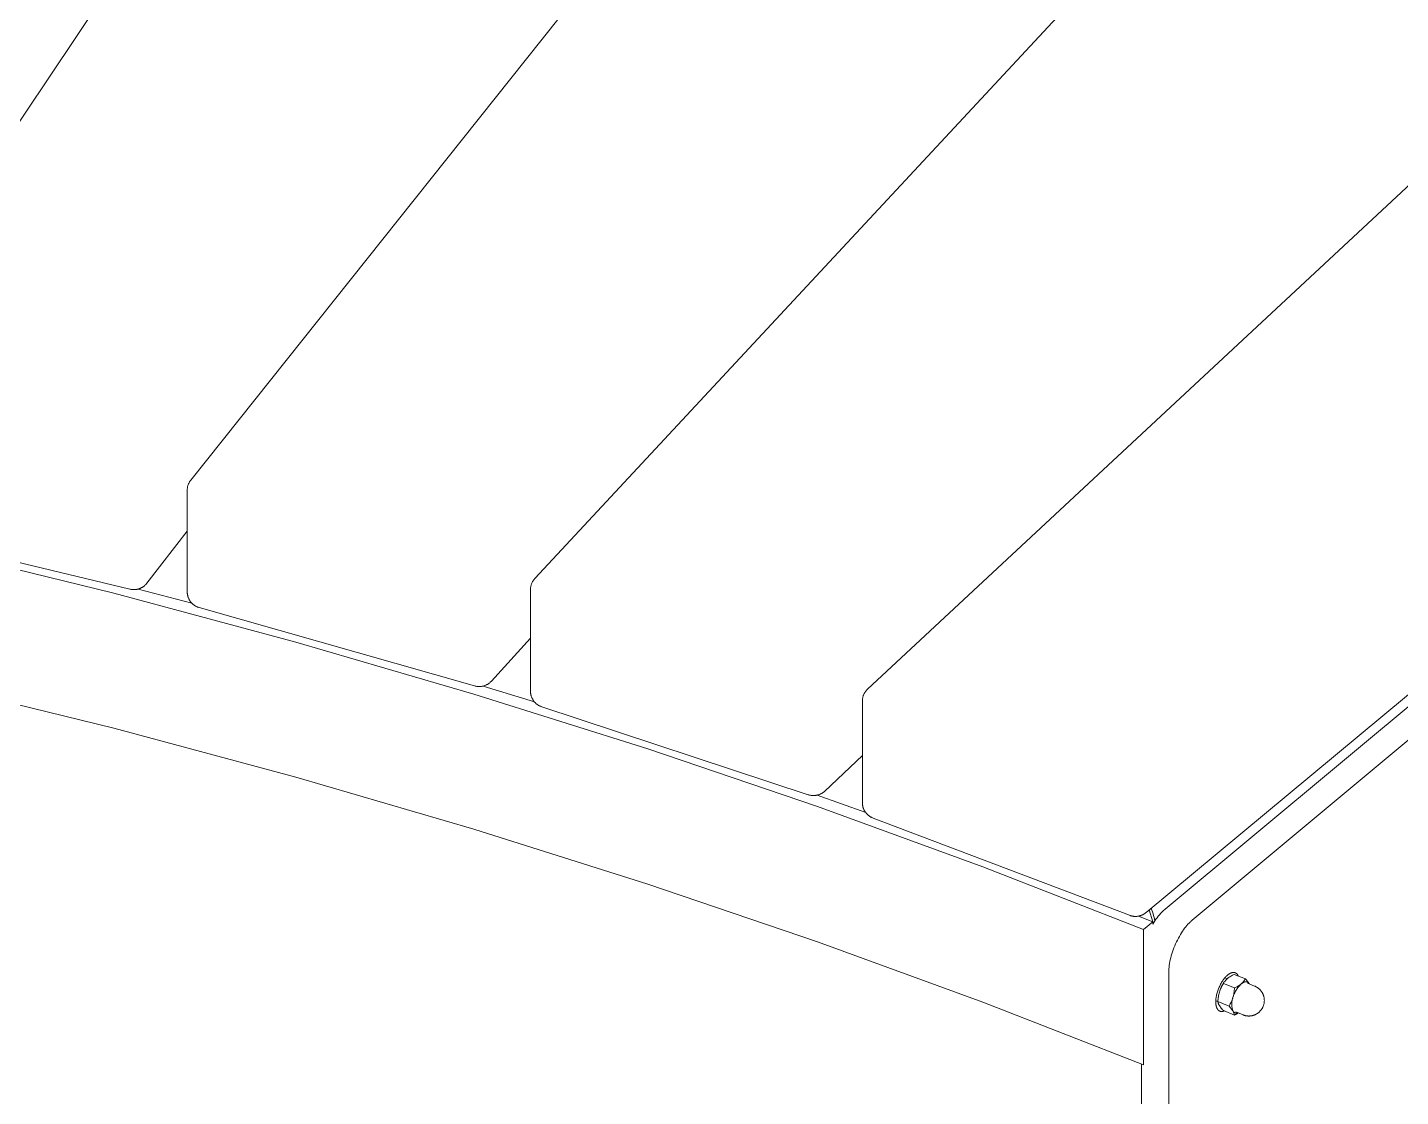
# Model space of a CAD drawing. Header units: millimetres. Extents: x -427 to 4679, y -324 to 2971.
# Drawn here: x 4002.4 to 4334.3, y 1184.3 to 1442.7 of the extents above; entities that cross this region are included whole.
import ezdxf

# ---------------------------------------------------------------- set-up
doc = ezdxf.new("R2010")
doc.units = ezdxf.units.MM
doc.layers.add('ZANO_R', color=7, linetype='Continuous', lineweight=0)

msp = doc.modelspace()

# ---------------------------------------------------------------- linework, layer by layer
at = {"layer": 'ZANO_R'}
for p, q in [((3956.26, 1354.05), (4115.8, 1592.13)), ((4041.85, 1333.31), (4226.61, 1565.23)), ((4125.03, 1309.52), (4334.31, 1534.39)), ((4205.48, 1282.78), (4438.48, 1499.74)), ((4525.13, 1438.38), (4272.79, 1228.76)), ((4277.38, 1229.57), (4522.25, 1433.65)), ((4528.82, 1431.02), (4283.96, 1226.94)), ((4040.99, 1331.08), (4041, 1331.22)), ((4041, 1331.22), (4041.02, 1331.35)), ((4041.02, 1331.35), (4041.04, 1331.48)), ((4041.04, 1331.48), (4041.06, 1331.62)), ((4041.06, 1331.62), (4041.09, 1331.75)), ((4041.09, 1331.75), (4041.13, 1331.88)), ((4041.13, 1331.88), (4041.16, 1332.01)), ((4041.16, 1332.01), (4041.21, 1332.13)), ((4041.21, 1332.13), (4041.25, 1332.26)), ((4041.25, 1332.26), (4041.3, 1332.39)), ((4041.3, 1332.39), (4041.36, 1332.51)), ((4041.36, 1332.51), (4041.42, 1332.63)), ((4041.42, 1332.63), (4041.48, 1332.75)), ((4041.48, 1332.75), (4041.55, 1332.86)), ((4041.55, 1332.86), (4041.62, 1332.98)), ((4041.62, 1332.98), (4041.69, 1333.09)), ((4041.69, 1333.09), (4041.77, 1333.2)), ((4041.77, 1333.2), (4041.85, 1333.31)), ((4040.98, 1330.81), (4040.99, 1330.95)), ((4040.98, 1306.32), (4040.98, 1330.81)), ((4040.99, 1330.95), (4040.99, 1331.08)), ((4027.13, 1306.94), (3958.65, 1323.44)), ((4040.98, 1320.93), (4031.23, 1308.37)), ((3978.32, 1317.01), (4023.21, 1305.97)), ((4030.86, 1307.96), (4030.76, 1307.87)), ((4030.96, 1308.06), (4030.86, 1307.96)), ((4031.05, 1308.16), (4030.96, 1308.06)), ((4031.14, 1308.27), (4031.05, 1308.16)), ((4031.23, 1308.37), (4031.14, 1308.27)), ((4124.11, 1307.87), (4124.15, 1308)), ((4124.15, 1308), (4124.19, 1308.13)), ((4124.19, 1308.13), (4124.24, 1308.26)), ((4124.24, 1308.26), (4124.29, 1308.38)), ((4124.29, 1308.38), (4124.35, 1308.51)), ((4124.35, 1308.51), (4124.41, 1308.63)), ((4124.41, 1308.63), (4124.47, 1308.75)), ((4124.47, 1308.75), (4124.54, 1308.87)), ((4124.54, 1308.87), (4124.62, 1308.98)), ((4124.62, 1308.98), (4124.69, 1309.1)), ((4124.69, 1309.1), (4124.77, 1309.21)), ((4124.77, 1309.21), (4124.86, 1309.31)), ((4124.86, 1309.31), (4124.94, 1309.42)), ((4124.94, 1309.42), (4125.03, 1309.52)), ((4023.21, 1305.97), (4067.22, 1294.15)), ((4027.27, 1306.91), (4027.13, 1306.94)), ((4027.4, 1306.88), (4027.27, 1306.91)), ((4027.54, 1306.86), (4027.4, 1306.88)), ((4027.68, 1306.85), (4027.54, 1306.86)), ((4027.82, 1306.84), (4027.68, 1306.85)), ((4027.96, 1306.83), (4027.82, 1306.84)), ((4028.1, 1306.83), (4027.96, 1306.83)), ((4028.24, 1306.83), (4028.1, 1306.83)), ((4028.37, 1306.84), (4028.24, 1306.83)), ((4028.51, 1306.85), (4028.37, 1306.84)), ((4028.65, 1306.87), (4028.51, 1306.85)), ((4028.79, 1306.89), (4028.65, 1306.87)), ((4028.92, 1306.92), (4028.79, 1306.89)), ((4029.06, 1306.95), (4028.92, 1306.92)), ((4029.19, 1306.99), (4029.06, 1306.95)), ((4029.12, 1306.97), (4042.08, 1303.56)), ((4029.33, 1307.03), (4029.19, 1306.99)), ((4029.46, 1307.08), (4029.33, 1307.03)), ((4029.59, 1307.13), (4029.46, 1307.08)), ((4029.71, 1307.18), (4029.59, 1307.13)), ((4029.84, 1307.24), (4029.71, 1307.18)), ((4029.96, 1307.31), (4029.84, 1307.24)), ((4030.09, 1307.37), (4029.96, 1307.31)), ((4030.2, 1307.45), (4030.09, 1307.37)), ((4030.32, 1307.52), (4030.2, 1307.45)), ((4030.43, 1307.6), (4030.32, 1307.52)), ((4030.54, 1307.69), (4030.43, 1307.6)), ((4030.65, 1307.77), (4030.54, 1307.69)), ((4030.76, 1307.87), (4030.65, 1307.77)), ((4040.99, 1306.18), (4040.98, 1306.32)), ((4040.99, 1306.05), (4040.99, 1306.18)), ((4041, 1305.91), (4040.99, 1306.05)), ((4041.02, 1305.78), (4041, 1305.91)), ((4041.04, 1305.64), (4041.02, 1305.78)), ((4041.07, 1305.51), (4041.04, 1305.64)), ((4041.1, 1305.37), (4041.07, 1305.51)), ((4041.13, 1305.24), (4041.1, 1305.37)), ((4041.17, 1305.11), (4041.13, 1305.24)), ((4041.21, 1304.98), (4041.17, 1305.11)), ((4041.26, 1304.86), (4041.21, 1304.98)), ((4041.31, 1304.73), (4041.26, 1304.86)), ((4041.37, 1304.61), (4041.31, 1304.73)), ((4041.43, 1304.48), (4041.37, 1304.61)), ((4123.96, 1306.79), (4123.97, 1306.93)), ((4123.96, 1282.3), (4123.96, 1306.79)), ((4123.97, 1307.07), (4123.98, 1307.2)), ((4123.97, 1306.93), (4123.97, 1307.07)), ((4123.98, 1307.2), (4124, 1307.34)), ((4124, 1307.34), (4124.02, 1307.47)), ((4124.02, 1307.47), (4124.05, 1307.61)), ((4124.05, 1307.61), (4124.08, 1307.74)), ((4124.08, 1307.74), (4124.11, 1307.87)), ((4041.49, 1304.36), (4041.43, 1304.48)), ((4041.56, 1304.25), (4041.49, 1304.36)), ((4041.63, 1304.13), (4041.56, 1304.25)), ((4041.71, 1304.02), (4041.63, 1304.13)), ((4041.79, 1303.91), (4041.71, 1304.02)), ((4041.88, 1303.8), (4041.79, 1303.91)), ((4041.96, 1303.7), (4041.88, 1303.8)), ((4042.05, 1303.6), (4041.96, 1303.7)), ((4042.15, 1303.5), (4042.05, 1303.6)), ((4042.25, 1303.4), (4042.15, 1303.5)), ((4042.35, 1303.31), (4042.25, 1303.4)), ((4042.45, 1303.22), (4042.35, 1303.31)), ((4042.56, 1303.14), (4042.45, 1303.22)), ((4042.67, 1303.06), (4042.56, 1303.14)), ((4042.78, 1302.98), (4042.67, 1303.06)), ((4042.89, 1302.91), (4042.78, 1302.98)), ((4043.01, 1302.84), (4042.89, 1302.91)), ((4043.13, 1302.77), (4043.01, 1302.84)), ((4043.25, 1302.71), (4043.13, 1302.77)), ((4043.38, 1302.66), (4043.25, 1302.71)), ((4043.5, 1302.6), (4043.38, 1302.66)), ((4043.63, 1302.55), (4043.5, 1302.6)), ((4043.76, 1302.51), (4043.63, 1302.55)), ((4043.89, 1302.47), (4043.76, 1302.51)), ((4110.47, 1283.56), (4043.89, 1302.47)), ((4123.96, 1295.09), (4114.52, 1284.71)), ((4067.22, 1294.15), (4110.28, 1281.59)), ((4114.52, 1284.71), (4114.43, 1284.61)), ((4023.21, 1273.31), (3978.32, 1284.35)), ((4110.28, 1281.59), (4152.35, 1268.32)), ((4110.61, 1283.52), (4110.47, 1283.56)), ((4110.74, 1283.49), (4110.61, 1283.52)), ((4110.88, 1283.46), (4110.74, 1283.49)), ((4111.01, 1283.44), (4110.88, 1283.46)), ((4111.15, 1283.43), (4111.01, 1283.44)), ((4111.29, 1283.41), (4111.15, 1283.43)), ((4111.43, 1283.41), (4111.29, 1283.41)), ((4111.57, 1283.4), (4111.43, 1283.41)), ((4111.71, 1283.41), (4111.57, 1283.4)), ((4111.85, 1283.41), (4111.71, 1283.41)), ((4111.98, 1283.43), (4111.85, 1283.41)), ((4112.12, 1283.44), (4111.98, 1283.43)), ((4112.26, 1283.46), (4112.12, 1283.44)), ((4112.39, 1283.49), (4112.26, 1283.46)), ((4112.53, 1283.52), (4112.39, 1283.49)), ((4112.52, 1283.52), (4124.91, 1279.71)), ((4112.66, 1283.56), (4112.53, 1283.52)), ((4112.8, 1283.6), (4112.66, 1283.56)), ((4112.93, 1283.64), (4112.8, 1283.6)), ((4113.06, 1283.69), (4112.93, 1283.64)), ((4113.18, 1283.75), (4113.06, 1283.69)), ((4113.31, 1283.8), (4113.18, 1283.75)), ((4113.43, 1283.87), (4113.31, 1283.8)), ((4113.56, 1283.93), (4113.43, 1283.87)), ((4113.67, 1284.01), (4113.56, 1283.93)), ((4113.79, 1284.08), (4113.67, 1284.01)), ((4113.91, 1284.16), (4113.79, 1284.08)), ((4114.02, 1284.24), (4113.91, 1284.16)), ((4114.12, 1284.33), (4114.02, 1284.24)), ((4114.23, 1284.42), (4114.12, 1284.33)), ((4114.33, 1284.51), (4114.23, 1284.42)), ((4114.43, 1284.61), (4114.33, 1284.51)), ((4123.97, 1282.16), (4123.96, 1282.3)), ((4123.97, 1282.02), (4123.97, 1282.16)), ((4123.98, 1281.88), (4123.97, 1282.02)), ((4124, 1281.74), (4123.98, 1281.88)), ((4124.02, 1281.61), (4124, 1281.74)), ((4124.05, 1281.47), (4124.02, 1281.61)), ((4124.08, 1281.33), (4124.05, 1281.47)), ((4124.12, 1281.2), (4124.08, 1281.33)), ((4204.49, 1281.32), (4204.54, 1281.45)), ((4204.54, 1281.45), (4204.6, 1281.57)), ((4204.6, 1281.57), (4204.66, 1281.7)), ((4204.66, 1281.7), (4204.72, 1281.82)), ((4204.72, 1281.82), (4204.79, 1281.94)), ((4204.79, 1281.94), (4204.87, 1282.05)), ((4204.87, 1282.05), (4204.94, 1282.16)), ((4204.94, 1282.16), (4205.02, 1282.27)), ((4205.02, 1282.27), (4205.11, 1282.38)), ((4205.11, 1282.38), (4205.2, 1282.49)), ((4205.2, 1282.49), (4205.29, 1282.59)), ((4205.29, 1282.59), (4205.38, 1282.69)), ((4205.38, 1282.69), (4205.48, 1282.78)), ((4124.16, 1281.07), (4124.12, 1281.2)), ((4124.2, 1280.94), (4124.16, 1281.07)), ((4124.25, 1280.81), (4124.2, 1280.94)), ((4124.31, 1280.68), (4124.25, 1280.81)), ((4124.37, 1280.55), (4124.31, 1280.68)), ((4124.43, 1280.43), (4124.37, 1280.55)), ((4124.5, 1280.31), (4124.43, 1280.43)), ((4124.57, 1280.19), (4124.5, 1280.31)), ((4124.64, 1280.07), (4124.57, 1280.19)), ((4124.72, 1279.96), (4124.64, 1280.07)), ((4124.81, 1279.84), (4124.72, 1279.96)), ((4124.89, 1279.74), (4124.81, 1279.84)), ((4124.98, 1279.63), (4124.89, 1279.74)), ((4125.08, 1279.53), (4124.98, 1279.63)), ((4125.18, 1279.43), (4125.08, 1279.53)), ((4125.28, 1279.33), (4125.18, 1279.43)), ((4125.38, 1279.24), (4125.28, 1279.33)), ((4125.49, 1279.16), (4125.38, 1279.24)), ((4125.6, 1279.07), (4125.49, 1279.16)), ((4125.71, 1278.99), (4125.6, 1279.07)), ((4125.83, 1278.91), (4125.71, 1278.99)), ((4125.95, 1278.84), (4125.83, 1278.91)), ((4126.07, 1278.77), (4125.95, 1278.84)), ((4126.2, 1278.71), (4126.07, 1278.77)), ((4126.32, 1278.65), (4126.2, 1278.71)), ((4126.45, 1278.6), (4126.32, 1278.65)), ((4126.58, 1278.55), (4126.45, 1278.6)), ((4126.71, 1278.5), (4126.58, 1278.55)), ((4191.14, 1257.24), (4126.71, 1278.5)), ((4204.21, 1279.99), (4204.22, 1280.13)), ((4204.21, 1279.85), (4204.21, 1279.99)), ((4204.21, 1255.36), (4204.21, 1279.85)), ((4204.22, 1280.13), (4204.23, 1280.26)), ((4204.23, 1280.26), (4204.25, 1280.4)), ((4204.25, 1280.4), (4204.27, 1280.53)), ((4204.27, 1280.53), (4204.29, 1280.67)), ((4204.29, 1280.67), (4204.32, 1280.8)), ((4204.32, 1280.8), (4204.36, 1280.93)), ((4204.36, 1280.93), (4204.4, 1281.07)), ((4204.4, 1281.07), (4204.44, 1281.2)), ((4204.44, 1281.2), (4204.49, 1281.32)), ((4067.22, 1261.49), (4023.21, 1273.31)), ((4152.35, 1268.32), (4193.38, 1254.38)), ((4204.21, 1266.76), (4195.15, 1258.14)), ((4110.28, 1248.93), (4067.22, 1261.49)), ((4195.15, 1258.14), (4195.04, 1258.05)), ((4191.27, 1257.2), (4191.14, 1257.24)), ((4191.4, 1257.16), (4191.27, 1257.2)), ((4191.54, 1257.13), (4191.4, 1257.16)), ((4191.68, 1257.1), (4191.54, 1257.13)), ((4191.81, 1257.08), (4191.68, 1257.1)), ((4191.95, 1257.06), (4191.81, 1257.08)), ((4192.09, 1257.05), (4191.95, 1257.06)), ((4192.23, 1257.04), (4192.09, 1257.05)), ((4192.37, 1257.04), (4192.23, 1257.04)), ((4192.51, 1257.04), (4192.37, 1257.04)), ((4192.65, 1257.05), (4192.51, 1257.04)), ((4192.78, 1257.06), (4192.65, 1257.05)), ((4192.92, 1257.08), (4192.78, 1257.06)), ((4193.06, 1257.1), (4192.92, 1257.08)), ((4193.2, 1257.12), (4193.06, 1257.1)), ((4193.33, 1257.15), (4193.2, 1257.12)), ((4193.24, 1257.13), (4205.01, 1252.96)), ((4193.47, 1257.19), (4193.33, 1257.15)), ((4193.6, 1257.23), (4193.47, 1257.19)), ((4193.73, 1257.27), (4193.6, 1257.23)), ((4193.86, 1257.32), (4193.73, 1257.27)), ((4193.99, 1257.38), (4193.86, 1257.32)), ((4194.12, 1257.43), (4193.99, 1257.38)), ((4194.24, 1257.5), (4194.12, 1257.43)), ((4194.37, 1257.56), (4194.24, 1257.5)), ((4194.49, 1257.63), (4194.37, 1257.56)), ((4194.6, 1257.71), (4194.49, 1257.63)), ((4194.72, 1257.79), (4194.6, 1257.71)), ((4194.83, 1257.87), (4194.72, 1257.79)), ((4194.94, 1257.96), (4194.83, 1257.87)), ((4195.04, 1258.05), (4194.94, 1257.96)), ((4204.21, 1255.22), (4204.21, 1255.36)), ((4204.22, 1255.08), (4204.21, 1255.22)), ((4204.23, 1254.95), (4204.22, 1255.08)), ((4204.25, 1254.81), (4204.23, 1254.95)), ((4204.27, 1254.67), (4204.25, 1254.81)), ((4193.38, 1254.38), (4233.32, 1239.8)), ((4204.29, 1254.54), (4204.27, 1254.67)), ((4204.32, 1254.4), (4204.29, 1254.54)), ((4204.36, 1254.27), (4204.32, 1254.4)), ((4204.4, 1254.14), (4204.36, 1254.27)), ((4204.44, 1254.01), (4204.4, 1254.14)), ((4204.49, 1253.88), (4204.44, 1254.01)), ((4204.55, 1253.75), (4204.49, 1253.88)), ((4204.6, 1253.62), (4204.55, 1253.75)), ((4204.67, 1253.5), (4204.6, 1253.62)), ((4204.73, 1253.38), (4204.67, 1253.5)), ((4204.8, 1253.26), (4204.73, 1253.38)), ((4204.88, 1253.14), (4204.8, 1253.26)), ((4204.96, 1253.03), (4204.88, 1253.14)), ((4205.04, 1252.92), (4204.96, 1253.03)), ((4205.12, 1252.81), (4205.04, 1252.92)), ((4205.21, 1252.71), (4205.12, 1252.81)), ((4205.31, 1252.6), (4205.21, 1252.71)), ((4205.4, 1252.51), (4205.31, 1252.6)), ((4205.5, 1252.41), (4205.4, 1252.51)), ((4205.61, 1252.32), (4205.5, 1252.41)), ((4205.71, 1252.23), (4205.61, 1252.32)), ((4205.82, 1252.15), (4205.71, 1252.23)), ((4205.94, 1252.07), (4205.82, 1252.15)), ((4206.05, 1251.99), (4205.94, 1252.07)), ((4206.17, 1251.92), (4206.05, 1251.99)), ((4206.29, 1251.85), (4206.17, 1251.92)), ((4206.41, 1251.79), (4206.29, 1251.85)), ((4206.53, 1251.73), (4206.41, 1251.79)), ((4206.66, 1251.67), (4206.53, 1251.73)), ((4206.79, 1251.62), (4206.66, 1251.67)), ((4268.81, 1228.1), (4206.79, 1251.62)), ((4152.35, 1235.66), (4110.28, 1248.93)), ((4233.32, 1239.8), (4272.14, 1224.63)), ((4193.38, 1221.72), (4152.35, 1235.66)), ((4271.99, 1228.24), (4271.86, 1228.19)), ((4272.11, 1228.31), (4271.99, 1228.24)), ((4272.23, 1228.37), (4272.11, 1228.31)), ((4272.34, 1228.44), (4272.23, 1228.37)), ((4272.46, 1228.52), (4272.34, 1228.44)), ((4272.57, 1228.59), (4272.46, 1228.52)), ((4272.68, 1228.67), (4272.57, 1228.59)), ((4272.79, 1228.76), (4272.68, 1228.67)), ((4274.43, 1226.52), (4273.55, 1229.4)), ((4274.21, 1229.38), (4274.05, 1229.81)), ((4274.36, 1228.93), (4274.21, 1229.38)), ((4274.49, 1228.49), (4274.36, 1228.93)), ((4274.61, 1228.04), (4274.49, 1228.49)), ((4275.75, 1227.88), (4276.05, 1228.24)), ((4276.05, 1228.24), (4276.37, 1228.59)), ((4276.37, 1228.59), (4276.69, 1228.93)), ((4276.69, 1228.93), (4277.03, 1229.25)), ((4277.03, 1229.25), (4277.38, 1229.57)), ((4268.94, 1228.05), (4268.81, 1228.1)), ((4269.07, 1228.01), (4268.94, 1228.05)), ((4269.2, 1227.97), (4269.07, 1228.01)), ((4269.33, 1227.94), (4269.2, 1227.97)), ((4269.47, 1227.91), (4269.33, 1227.94)), ((4269.6, 1227.89), (4269.47, 1227.91)), ((4269.74, 1227.87), (4269.6, 1227.89)), ((4269.87, 1227.85), (4269.74, 1227.87)), ((4270.01, 1227.84), (4269.87, 1227.85)), ((4270.14, 1227.84), (4270.01, 1227.84)), ((4270.28, 1227.84), (4270.14, 1227.84)), ((4270.42, 1227.84), (4270.28, 1227.84)), ((4270.55, 1227.85), (4270.42, 1227.84)), ((4270.69, 1227.86), (4270.55, 1227.85)), ((4270.82, 1227.88), (4270.69, 1227.86)), ((4270.96, 1227.9), (4270.82, 1227.88)), ((4271.09, 1227.93), (4270.96, 1227.9)), ((4270.99, 1227.91), (4274.43, 1226.52)), ((4271.22, 1227.96), (4271.09, 1227.93)), ((4271.35, 1228), (4271.22, 1227.96)), ((4271.48, 1228.04), (4271.35, 1228)), ((4271.61, 1228.08), (4271.48, 1228.04)), ((4271.74, 1228.13), (4271.61, 1228.08)), ((4271.86, 1228.19), (4271.74, 1228.13)), ((4274.43, 1226.52), (4272.14, 1224.63)), ((4274.43, 1226.52), (4274.43, 1225.93)), ((4274.43, 1225.93), (4274.67, 1226.34)), ((4274.72, 1227.58), (4274.61, 1228.04)), ((4274.67, 1226.34), (4274.92, 1226.74)), ((4274.81, 1227.13), (4274.72, 1227.58)), ((4274.89, 1226.67), (4274.81, 1227.13)), ((4274.92, 1226.74), (4275.18, 1227.13)), ((4275.18, 1227.13), (4275.46, 1227.51)), ((4275.46, 1227.51), (4275.75, 1227.88)), ((4281.86, 1224.62), (4282.12, 1224.98)), ((4282.12, 1224.98), (4282.39, 1225.32)), ((4282.39, 1225.32), (4282.65, 1225.64)), ((4282.65, 1225.64), (4282.92, 1225.94)), ((4282.92, 1225.94), (4283.18, 1226.22)), ((4283.18, 1226.22), (4283.44, 1226.48)), ((4283.44, 1226.48), (4283.57, 1226.6)), ((4283.57, 1226.6), (4283.7, 1226.72)), ((4283.7, 1226.72), (4283.83, 1226.83)), ((4283.83, 1226.83), (4283.96, 1226.94)), ((4233.32, 1207.14), (4193.38, 1221.72)), ((4272.14, 1224.63), (4272.14, 1191.97)), ((4279.93, 1221.19), (4280.14, 1221.66)), ((4280.14, 1221.66), (4280.37, 1222.12)), ((4280.37, 1222.12), (4280.6, 1222.57)), ((4280.6, 1222.57), (4280.84, 1223.01)), ((4280.84, 1223.01), (4281.09, 1223.44)), ((4281.09, 1223.44), (4281.34, 1223.85)), ((4281.34, 1223.85), (4281.6, 1224.24)), ((4281.6, 1224.24), (4281.86, 1224.62)), ((4278.77, 1217.84), (4278.9, 1218.31)), ((4278.9, 1218.31), (4279.04, 1218.79)), ((4279.04, 1218.79), (4279.19, 1219.27)), ((4279.19, 1219.27), (4279.36, 1219.75)), ((4279.36, 1219.75), (4279.53, 1220.24)), ((4279.53, 1220.24), (4279.73, 1220.72)), ((4279.73, 1220.72), (4279.93, 1221.19)), ((4278.28, 1214.78), (4278.31, 1215.18)), ((4278.31, 1215.18), (4278.36, 1215.59)), ((4278.36, 1215.59), (4278.41, 1216.02)), ((4278.41, 1216.02), (4278.48, 1216.46)), ((4278.48, 1216.46), (4278.56, 1216.91)), ((4278.56, 1216.91), (4278.66, 1217.37)), ((4278.66, 1217.37), (4278.77, 1217.84)), ((4278.26, 1214.03), (4278.27, 1214.4)), ((4278.26, 1214.03), (4278.26, 892.33)), ((4278.27, 1214.4), (4278.28, 1214.78)), ((4290.82, 1211.46), (4290.94, 1211.68)), ((4290.94, 1211.68), (4291.06, 1211.9)), ((4291.06, 1211.9), (4291.19, 1212.1)), ((4291.19, 1212.1), (4291.32, 1212.3)), ((4291.32, 1212.3), (4291.45, 1212.49)), ((4291.54, 1211.74), (4291.4, 1211.51)), ((4291.45, 1212.49), (4291.58, 1212.67)), ((4291.48, 1211.62), (4291.55, 1211.74)), ((4291.54, 1211.74), (4291.56, 1211.76)), ((4291.55, 1211.74), (4291.63, 1211.86)), ((4291.58, 1212.67), (4291.71, 1212.84)), ((4291.63, 1211.86), (4291.71, 1211.98)), ((4291.71, 1212.84), (4291.85, 1213)), ((4291.71, 1211.98), (4291.8, 1212.1)), ((4291.8, 1212.1), (4291.89, 1212.21)), ((4291.85, 1213), (4291.98, 1213.15)), ((4291.86, 1213.02), (4292.44, 1212.78)), ((4291.89, 1212.21), (4291.98, 1212.32)), ((4291.98, 1213.15), (4292.11, 1213.29)), ((4291.98, 1212.32), (4292.08, 1212.43)), ((4292.08, 1212.43), (4292.18, 1212.54)), ((4292.11, 1213.29), (4292.24, 1213.42)), ((4292.18, 1212.54), (4292.28, 1212.64)), ((4292.24, 1213.42), (4292.31, 1213.48)), ((4292.28, 1212.64), (4292.39, 1212.74)), ((4292.31, 1213.48), (4292.37, 1213.54)), ((4292.37, 1213.54), (4292.43, 1213.59)), ((4292.39, 1212.74), (4292.5, 1212.83)), ((4292.43, 1213.59), (4292.5, 1213.65)), ((4292.5, 1213.65), (4292.59, 1213.72)), ((4292.5, 1212.83), (4292.68, 1212.97)), ((4292.59, 1213.72), (4292.68, 1213.79)), ((4292.68, 1213.79), (4292.77, 1213.86)), ((4292.68, 1212.97), (4292.88, 1213.11)), ((4292.77, 1213.86), (4292.87, 1213.92)), ((4292.87, 1213.92), (4292.91, 1213.95)), ((4292.88, 1213.11), (4293.07, 1213.24)), ((4292.91, 1213.95), (4292.96, 1213.98)), ((4292.96, 1213.98), (4293.01, 1214.01)), ((4293.01, 1214.01), (4293.06, 1214.03)), ((4293.06, 1214.03), (4293.1, 1214.06)), ((4293.07, 1213.24), (4293.27, 1213.37)), ((4293.1, 1214.06), (4293.15, 1214.08)), ((4293.15, 1214.08), (4293.2, 1214.11)), ((4293.2, 1214.11), (4293.25, 1214.13)), ((4293.25, 1214.13), (4293.3, 1214.15)), ((4293.27, 1213.37), (4293.47, 1213.49)), ((4293.3, 1214.15), (4293.34, 1214.17)), ((4293.34, 1214.17), (4293.39, 1214.18)), ((4293.39, 1214.18), (4293.44, 1214.2)), ((4293.44, 1214.2), (4293.49, 1214.22)), ((4293.47, 1213.49), (4293.68, 1213.6)), ((4293.49, 1214.22), (4293.53, 1214.23)), ((4293.53, 1214.23), (4293.58, 1214.24)), ((4293.58, 1214.24), (4293.63, 1214.25)), ((4293.63, 1214.25), (4293.67, 1214.26)), ((4293.67, 1214.26), (4293.72, 1214.27)), ((4293.68, 1213.6), (4293.89, 1213.71)), ((4293.72, 1214.27), (4293.77, 1214.28)), ((4293.77, 1214.28), (4293.81, 1214.28)), ((4293.81, 1214.28), (4293.86, 1214.28)), ((4293.86, 1214.28), (4293.9, 1214.29)), ((4293.89, 1213.71), (4294.11, 1213.81)), ((4293.9, 1214.29), (4293.93, 1214.29)), ((4293.93, 1214.29), (4293.95, 1214.29)), ((4293.95, 1214.29), (4293.97, 1214.29)), ((4293.97, 1214.29), (4293.99, 1214.28)), ((4293.99, 1214.28), (4294.02, 1214.28)), ((4294.02, 1214.28), (4294.04, 1214.28)), ((4294.04, 1214.28), (4294.06, 1214.28)), ((4294.06, 1214.28), (4294.08, 1214.28)), ((4294.08, 1214.28), (4294.1, 1214.27)), ((4294.1, 1214.27), (4294.12, 1214.27)), ((4294.11, 1213.81), (4296.81, 1212.73)), ((4294.12, 1214.27), (4294.15, 1214.27)), ((4294.15, 1214.27), (4294.17, 1214.26)), ((4294.17, 1214.26), (4294.19, 1214.26)), ((4294.19, 1214.26), (4294.21, 1214.25)), ((4294.21, 1214.25), (4294.23, 1214.25)), ((4294.23, 1214.25), (4294.25, 1214.24)), ((4294.25, 1214.24), (4294.27, 1214.24)), ((4294.27, 1214.24), (4294.29, 1214.23)), ((4294.29, 1214.23), (4294.31, 1214.22)), ((4294.31, 1214.22), (4294.33, 1214.21)), ((4294.33, 1214.21), (4294.35, 1214.21)), ((4294.35, 1214.21), (4294.37, 1214.2)), ((4294.37, 1214.2), (4294.39, 1214.19)), ((4294.39, 1214.19), (4294.41, 1214.18)), ((4294.41, 1214.18), (4294.43, 1214.17)), ((4294.43, 1214.17), (4294.45, 1214.16)), ((4294.45, 1214.16), (4294.47, 1214.15)), ((4294.47, 1214.15), (4294.49, 1214.14)), ((4294.49, 1214.14), (4294.51, 1214.13)), ((4294.51, 1214.13), (4294.53, 1214.12)), ((4294.53, 1214.12), (4294.55, 1214.11)), ((4294.55, 1214.11), (4294.56, 1214.09)), ((4294.56, 1214.09), (4294.58, 1214.08)), ((4294.58, 1214.08), (4294.6, 1214.07)), ((4294.6, 1214.07), (4294.62, 1214.06)), ((4294.62, 1214.06), (4294.64, 1214.04)), ((4294.64, 1214.04), (4294.65, 1214.03)), ((4294.65, 1214.03), (4294.67, 1214.01)), ((4294.67, 1214.01), (4294.69, 1214)), ((4294.69, 1214), (4294.7, 1213.98)), ((4294.7, 1213.98), (4294.72, 1213.97)), ((4294.72, 1213.97), (4294.74, 1213.95)), ((4294.74, 1213.95), (4294.77, 1213.92)), ((4294.77, 1213.92), (4294.8, 1213.88)), ((4294.8, 1213.88), (4294.83, 1213.85)), ((4294.83, 1213.85), (4294.86, 1213.81)), ((4294.86, 1213.81), (4294.89, 1213.77)), ((4294.89, 1213.77), (4294.92, 1213.73)), ((4294.92, 1213.73), (4294.94, 1213.69)), ((4294.94, 1213.69), (4294.97, 1213.65)), ((4294.97, 1213.65), (4295, 1213.6)), ((4295, 1213.6), (4295.02, 1213.56)), ((4295.02, 1213.56), (4295.04, 1213.51)), ((4295.04, 1213.51), (4295.07, 1213.46)), ((4295.07, 1213.46), (4295.09, 1213.42)), ((4295.93, 1211.63), (4295.86, 1211.57)), ((4295.98, 1211.68), (4295.87, 1211.59)), ((4296, 1211.68), (4295.93, 1211.63)), ((4296.08, 1211.78), (4295.98, 1211.68)), ((4296.07, 1211.73), (4296, 1211.68)), ((4296.15, 1211.77), (4296.07, 1211.73)), ((4296.18, 1211.88), (4296.08, 1211.78)), ((4296.2, 1211.91), (4296.1, 1211.8)), ((4296.18, 1211.8), (4296.15, 1211.77)), ((4296.28, 1211.99), (4296.18, 1211.88)), ((4296.22, 1211.82), (4296.18, 1211.8)), ((4296.31, 1212.02), (4296.2, 1211.91)), ((4296.26, 1211.84), (4296.22, 1211.82)), ((4296.29, 1211.86), (4296.26, 1211.84)), ((4296.37, 1212.1), (4296.28, 1211.99)), ((4296.33, 1211.87), (4296.29, 1211.86)), ((4296.4, 1212.14), (4296.31, 1212.02)), ((4296.37, 1211.89), (4296.33, 1211.87)), ((4296.46, 1212.21), (4296.37, 1212.1)), ((4296.4, 1211.91), (4296.37, 1211.89)), ((4296.49, 1212.26), (4296.4, 1212.14)), ((4296.44, 1211.92), (4296.4, 1211.91)), ((4296.47, 1211.94), (4296.44, 1211.92)), ((4296.55, 1212.33), (4296.46, 1212.21)), ((4296.51, 1211.95), (4296.47, 1211.94)), ((4296.55, 1211.96), (4296.51, 1211.95)), ((4296.63, 1212.45), (4296.55, 1212.33)), ((4296.58, 1211.97), (4296.55, 1211.96)), ((4296.62, 1211.98), (4296.58, 1211.97)), ((4296.65, 1211.99), (4296.62, 1211.98)), ((4296.71, 1212.57), (4296.63, 1212.45)), ((4296.69, 1212), (4296.65, 1211.99)), ((4296.72, 1212.01), (4296.69, 1212)), ((4296.81, 1212.73), (4296.71, 1212.57)), ((4296.76, 1212.01), (4296.72, 1212.01)), ((4296.79, 1212.02), (4296.76, 1212.01)), ((4296.82, 1212.02), (4296.79, 1212.02)), ((4297.72, 1211.6), (4296.81, 1212.73)), ((4296.86, 1212.02), (4296.82, 1212.02)), ((4296.89, 1212.03), (4296.86, 1212.02)), ((4296.92, 1212.03), (4296.89, 1212.03)), ((4296.96, 1212.03), (4296.92, 1212.03)), ((4296.99, 1212.02), (4296.96, 1212.03)), ((4297.02, 1212.02), (4296.99, 1212.02)), ((4297.05, 1212.02), (4297.02, 1212.02)), ((4297.09, 1212.01), (4297.05, 1212.02)), ((4297.12, 1212.01), (4297.09, 1212.01)), ((4297.13, 1212.01), (4297.12, 1212.01)), ((4297.15, 1212), (4297.13, 1212.01)), ((4297.16, 1212), (4297.15, 1212)), ((4297.18, 1211.99), (4297.16, 1212)), ((4297.19, 1211.99), (4297.18, 1211.99)), ((4297.21, 1211.99), (4297.19, 1211.99)), ((4297.22, 1211.98), (4297.21, 1211.99)), ((4297.24, 1211.98), (4297.22, 1211.98)), ((4297.25, 1211.97), (4297.24, 1211.98)), ((4297.27, 1211.97), (4297.25, 1211.97)), ((4297.28, 1211.96), (4297.27, 1211.97)), ((4297.29, 1211.95), (4297.28, 1211.96)), ((4297.28, 1211.69), (4299.03, 1210.99)), ((4297.31, 1211.95), (4297.29, 1211.95)), ((4297.32, 1211.94), (4297.31, 1211.95)), ((4297.34, 1211.93), (4297.32, 1211.94)), ((4297.35, 1211.93), (4297.34, 1211.93)), ((4297.36, 1211.92), (4297.35, 1211.93)), ((4297.38, 1211.91), (4297.36, 1211.92)), ((4297.4, 1211.9), (4297.38, 1211.91)), ((4297.43, 1211.88), (4297.4, 1211.9)), ((4297.46, 1211.86), (4297.43, 1211.88)), ((4297.48, 1211.84), (4297.46, 1211.86)), ((4297.51, 1211.82), (4297.48, 1211.84)), ((4297.53, 1211.8), (4297.51, 1211.82)), ((4297.55, 1211.78), (4297.53, 1211.8)), ((4297.58, 1211.76), (4297.55, 1211.78)), ((4297.6, 1211.74), (4297.58, 1211.76)), ((4297.62, 1211.71), (4297.6, 1211.74)), ((4297.64, 1211.69), (4297.62, 1211.71)), ((4297.66, 1211.66), (4297.64, 1211.69)), ((4297.68, 1211.64), (4297.66, 1211.66)), ((4297.7, 1211.61), (4297.68, 1211.64)), ((4289.73, 1208.19), (4289.76, 1208.41)), ((4289.76, 1208.41), (4289.8, 1208.63)), ((4289.8, 1208.63), (4289.85, 1208.86)), ((4289.85, 1208.86), (4289.91, 1209.09)), ((4289.91, 1209.09), (4289.97, 1209.33)), ((4289.97, 1209.33), (4290.04, 1209.57)), ((4290.04, 1209.57), (4290.11, 1209.81)), ((4290.11, 1209.81), (4290.2, 1210.05)), ((4290.2, 1210.05), (4290.29, 1210.3)), ((4290.23, 1208.13), (4290.27, 1208.42)), ((4290.27, 1208.42), (4290.32, 1208.7)), ((4290.29, 1210.3), (4290.38, 1210.54)), ((4290.32, 1208.7), (4290.38, 1208.99)), ((4290.38, 1210.54), (4290.48, 1210.77)), ((4290.38, 1208.99), (4290.45, 1209.27)), ((4290.45, 1209.27), (4290.52, 1209.55)), ((4290.48, 1210.77), (4290.59, 1211.01)), ((4290.52, 1209.55), (4290.61, 1209.82)), ((4290.59, 1211.01), (4290.7, 1211.24)), ((4290.61, 1209.82), (4290.71, 1210.09)), ((4290.7, 1211.24), (4290.82, 1211.46)), ((4290.71, 1210.09), (4290.82, 1210.36)), ((4290.81, 1210.34), (4290.71, 1210.1)), ((4290.91, 1210.59), (4290.81, 1210.34)), ((4290.82, 1210.36), (4290.93, 1210.62)), ((4291.02, 1210.82), (4290.91, 1210.59)), ((4290.93, 1210.62), (4291.06, 1210.87)), ((4291.14, 1211.06), (4291.02, 1210.82)), ((4291.06, 1210.87), (4291.19, 1211.13)), ((4291.27, 1211.29), (4291.14, 1211.06)), ((4291.19, 1211.13), (4291.33, 1211.37)), ((4291.4, 1211.51), (4291.27, 1211.29)), ((4291.33, 1211.37), (4291.48, 1211.62)), ((4291.48, 1211.62), (4294.18, 1210.54)), ((4293.88, 1208.47), (4293.81, 1208.24)), ((4293.93, 1208.66), (4293.85, 1208.36)), ((4293.96, 1208.7), (4293.88, 1208.47)), ((4293.99, 1208.97), (4293.93, 1208.66)), ((4294.04, 1208.93), (4293.96, 1208.7)), ((4294.05, 1209.28), (4293.99, 1208.97)), ((4294.13, 1209.15), (4294.04, 1208.93)), ((4294.1, 1209.59), (4294.05, 1209.28)), ((4294.13, 1209.91), (4294.1, 1209.59)), ((4294.16, 1210.22), (4294.13, 1209.91)), ((4294.23, 1209.37), (4294.13, 1209.15)), ((4294.18, 1210.54), (4294.16, 1210.22)), ((4294.4, 1210.65), (4294.18, 1210.54)), ((4294.34, 1209.59), (4294.23, 1209.37)), ((4294.45, 1209.8), (4294.34, 1209.59)), ((4294.6, 1210.74), (4294.4, 1210.65)), ((4294.57, 1210.01), (4294.45, 1209.8)), ((4294.7, 1210.22), (4294.57, 1210.01)), ((4294.79, 1210.84), (4294.6, 1210.74)), ((4294.84, 1210.42), (4294.7, 1210.22)), ((4294.98, 1210.95), (4294.79, 1210.84)), ((4294.98, 1210.61), (4294.84, 1210.42)), ((4295.17, 1211.07), (4294.98, 1210.95)), ((4295.13, 1210.8), (4294.98, 1210.61)), ((4295.14, 1211.06), (4295, 1210.97)), ((4295.05, 1211), (4295.05, 1211)), ((4295.1, 1211.03), (4295.1, 1211.02)), ((4295.28, 1210.99), (4295.13, 1210.8)), ((4295.29, 1211.15), (4295.14, 1211.06)), ((4295.35, 1211.19), (4295.17, 1211.07)), ((4295.45, 1211.17), (4295.28, 1210.99)), ((4295.34, 1211.18), (4295.3, 1211.15)), ((4295.53, 1211.31), (4295.35, 1211.19)), ((4295.61, 1211.35), (4295.45, 1211.17)), ((4295.7, 1211.45), (4295.53, 1211.31)), ((4295.79, 1211.52), (4295.61, 1211.35)), ((4295.77, 1211.5), (4295.7, 1211.45)), ((4295.79, 1211.52), (4295.77, 1211.5)), ((4295.87, 1211.59), (4295.79, 1211.52)), ((4295.86, 1211.57), (4295.79, 1211.52)), ((4297.72, 1211.58), (4297.7, 1211.61)), ((4297.74, 1211.56), (4297.72, 1211.58)), ((4297.76, 1211.53), (4297.74, 1211.56)), ((4297.78, 1211.49), (4297.76, 1211.53)), ((4299.03, 1210.99), (4299.15, 1210.94)), ((4299.15, 1210.94), (4299.26, 1210.89)), ((4299.26, 1210.89), (4299.38, 1210.83)), ((4299.38, 1210.83), (4299.49, 1210.77)), ((4299.49, 1210.77), (4299.6, 1210.71)), ((4299.6, 1210.71), (4299.7, 1210.64)), ((4299.7, 1210.64), (4299.81, 1210.56)), ((4299.81, 1210.56), (4299.91, 1210.49)), ((4299.91, 1210.49), (4300.01, 1210.41)), ((4300.01, 1210.41), (4300.11, 1210.33)), ((4300.11, 1210.33), (4300.2, 1210.24)), ((4300.2, 1210.24), (4300.3, 1210.15)), ((4300.3, 1210.15), (4300.38, 1210.06)), ((4300.38, 1210.06), (4300.47, 1209.97)), ((4300.47, 1209.97), (4300.55, 1209.87)), ((4300.55, 1209.87), (4300.63, 1209.77)), ((4300.63, 1209.77), (4300.7, 1209.66)), ((4300.7, 1209.66), (4300.78, 1209.56)), ((4300.78, 1209.56), (4300.84, 1209.45)), ((4300.84, 1209.45), (4300.91, 1209.34)), ((4300.91, 1209.34), (4300.97, 1209.23)), ((4300.97, 1209.23), (4301.02, 1209.11)), ((4301.02, 1209.11), (4301.08, 1209)), ((4301.08, 1209), (4301.13, 1208.88)), ((4301.13, 1208.88), (4301.17, 1208.76)), ((4301.17, 1208.76), (4301.21, 1208.64)), ((4301.21, 1208.64), (4301.25, 1208.52)), ((4301.25, 1208.52), (4301.28, 1208.39)), ((4301.28, 1208.39), (4301.31, 1208.27)), ((4272.14, 1191.97), (4233.32, 1207.14)), ((4289.65, 1207.38), (4289.66, 1207.57)), ((4289.65, 1207.19), (4289.65, 1207.38)), ((4289.65, 1207.05), (4289.65, 1207.19)), ((4289.66, 1206.9), (4289.65, 1207.05)), ((4289.66, 1207.57), (4289.68, 1207.77)), ((4290.16, 1207.23), (4289.66, 1207.44)), ((4289.67, 1206.76), (4289.66, 1206.9)), ((4289.68, 1206.62), (4289.67, 1206.76)), ((4289.68, 1207.77), (4289.7, 1207.97)), ((4289.7, 1206.48), (4289.68, 1206.62)), ((4289.7, 1207.97), (4289.73, 1208.19)), ((4289.71, 1206.41), (4289.7, 1206.48)), ((4289.72, 1206.34), (4289.71, 1206.41)), ((4289.73, 1206.27), (4289.72, 1206.34)), ((4289.75, 1206.21), (4289.73, 1206.27)), ((4289.76, 1206.14), (4289.75, 1206.21)), ((4289.78, 1206.08), (4289.76, 1206.14)), ((4289.8, 1206.02), (4289.78, 1206.08)), ((4289.82, 1205.96), (4289.8, 1206.02)), ((4289.84, 1205.89), (4289.82, 1205.96)), ((4289.86, 1205.84), (4289.84, 1205.89)), ((4289.88, 1205.78), (4289.86, 1205.84)), ((4289.9, 1205.72), (4289.88, 1205.78)), ((4289.93, 1205.67), (4289.9, 1205.72)), ((4289.95, 1205.61), (4289.93, 1205.67)), ((4289.98, 1205.56), (4289.95, 1205.61)), ((4290.01, 1205.51), (4289.98, 1205.56)), ((4290.04, 1205.46), (4290.01, 1205.51)), ((4290.07, 1205.41), (4290.04, 1205.46)), ((4290.1, 1205.37), (4290.07, 1205.41)), ((4290.11, 1205.34), (4290.1, 1205.37)), ((4290.13, 1205.32), (4290.11, 1205.34)), ((4290.15, 1205.3), (4290.13, 1205.32)), ((4290.16, 1205.28), (4290.15, 1205.3)), ((4290.16, 1207.25), (4290.18, 1207.55)), ((4290.16, 1207.25), (4292.86, 1206.17)), ((4290.17, 1207.18), (4290.16, 1207.25)), ((4290.18, 1205.26), (4290.16, 1205.28)), ((4290.19, 1207.1), (4290.17, 1207.18)), ((4290.18, 1207.55), (4290.2, 1207.84)), ((4290.2, 1205.24), (4290.18, 1205.26)), ((4290.21, 1207.02), (4290.19, 1207.1)), ((4290.2, 1207.84), (4290.23, 1208.13)), ((4290.22, 1205.22), (4290.2, 1205.24)), ((4290.23, 1206.94), (4290.21, 1207.02)), ((4290.23, 1205.2), (4290.22, 1205.22)), ((4290.25, 1206.86), (4290.23, 1206.94)), ((4290.25, 1205.18), (4290.23, 1205.2)), ((4290.28, 1206.79), (4290.25, 1206.86)), ((4290.27, 1205.16), (4290.25, 1205.18)), ((4290.29, 1205.15), (4290.27, 1205.16)), ((4290.31, 1206.71), (4290.28, 1206.79)), ((4290.31, 1205.13), (4290.29, 1205.15)), ((4290.34, 1206.64), (4290.31, 1206.71)), ((4290.33, 1205.11), (4290.31, 1205.13)), ((4290.35, 1205.1), (4290.33, 1205.11)), ((4290.37, 1206.57), (4290.34, 1206.64)), ((4290.37, 1205.08), (4290.35, 1205.1)), ((4290.4, 1206.5), (4290.37, 1206.57)), ((4290.39, 1205.06), (4290.37, 1205.08)), ((4290.41, 1205.05), (4290.39, 1205.06)), ((4290.44, 1206.42), (4290.4, 1206.5)), ((4290.43, 1205.04), (4290.41, 1205.05)), ((4290.45, 1205.02), (4290.43, 1205.04)), ((4290.48, 1206.36), (4290.44, 1206.42)), ((4290.47, 1205.01), (4290.45, 1205.02)), ((4290.49, 1205), (4290.47, 1205.01)), ((4290.52, 1206.29), (4290.48, 1206.36)), ((4290.51, 1204.98), (4290.49, 1205)), ((4290.67, 1206.07), (4290.52, 1206.29)), ((4290.82, 1205.87), (4290.67, 1206.07)), ((4290.97, 1205.66), (4290.82, 1205.87)), ((4291.13, 1205.46), (4290.97, 1205.66)), ((4291.3, 1205.27), (4291.13, 1205.46)), ((4291.48, 1205.08), (4291.3, 1205.27)), ((4294.18, 1204), (4291.48, 1205.08)), ((4291.72, 1204.99), (4291.66, 1204.97)), ((4293.01, 1206.42), (4292.86, 1206.17)), ((4292.86, 1206.17), (4293.78, 1205.03)), ((4293.15, 1206.67), (4293.01, 1206.42)), ((4293.28, 1206.92), (4293.15, 1206.67)), ((4293.41, 1207.18), (4293.28, 1206.92)), ((4293.52, 1207.44), (4293.41, 1207.18)), ((4293.51, 1206.84), (4293.5, 1206.69)), ((4293.5, 1206.69), (4293.5, 1206.54)), ((4293.5, 1206.54), (4293.5, 1206.4)), ((4293.5, 1206.4), (4293.51, 1206.25)), ((4293.52, 1206.98), (4293.51, 1206.84)), ((4293.51, 1206.25), (4293.53, 1206.1)), ((4293.63, 1207.7), (4293.52, 1207.44)), ((4293.53, 1207.13), (4293.52, 1206.98)), ((4293.55, 1207.27), (4293.53, 1207.13)), ((4293.53, 1206.1), (4293.54, 1205.96)), ((4293.54, 1205.96), (4293.57, 1205.81)), ((4293.58, 1207.42), (4293.55, 1207.27)), ((4293.57, 1205.81), (4293.6, 1205.67)), ((4293.61, 1207.56), (4293.58, 1207.42)), ((4293.6, 1205.67), (4293.63, 1205.53)), ((4293.64, 1207.7), (4293.61, 1207.56)), ((4293.72, 1207.97), (4293.63, 1207.7)), ((4293.63, 1205.53), (4293.67, 1205.39)), ((4293.68, 1207.84), (4293.64, 1207.7)), ((4293.67, 1205.39), (4293.71, 1205.25)), ((4293.73, 1207.98), (4293.68, 1207.84)), ((4293.71, 1205.25), (4293.76, 1205.11)), ((4293.81, 1208.24), (4293.72, 1207.97)), ((4293.78, 1208.12), (4293.73, 1207.98)), ((4293.76, 1205.11), (4293.81, 1204.97)), ((4300.49, 1205.07), (4300.4, 1204.98)), ((4300.57, 1205.17), (4300.49, 1205.07)), ((4300.64, 1205.27), (4300.57, 1205.17)), ((4300.72, 1205.37), (4300.64, 1205.27)), ((4300.79, 1205.48), (4300.72, 1205.37)), ((4300.85, 1205.58), (4300.79, 1205.48)), ((4300.92, 1205.69), (4300.85, 1205.58)), ((4300.98, 1205.81), (4300.92, 1205.69)), ((4301.03, 1205.92), (4300.98, 1205.81)), ((4301.08, 1206.03), (4301.03, 1205.92)), ((4301.13, 1206.15), (4301.08, 1206.03)), ((4301.17, 1206.27), (4301.13, 1206.15)), ((4301.21, 1206.39), (4301.17, 1206.27)), ((4301.25, 1206.51), (4301.21, 1206.39)), ((4301.28, 1206.63), (4301.25, 1206.51)), ((4301.31, 1206.76), (4301.28, 1206.63)), ((4301.31, 1208.27), (4301.33, 1208.14)), ((4301.33, 1206.88), (4301.31, 1206.76)), ((4301.33, 1208.14), (4301.35, 1208.02)), ((4301.35, 1207.01), (4301.33, 1206.88)), ((4301.35, 1208.02), (4301.37, 1207.89)), ((4301.37, 1207.13), (4301.35, 1207.01)), ((4301.37, 1207.89), (4301.38, 1207.76)), ((4301.38, 1207.26), (4301.37, 1207.13)), ((4301.38, 1207.76), (4301.38, 1207.64)), ((4301.38, 1207.64), (4301.39, 1207.51)), ((4301.39, 1207.51), (4301.38, 1207.38)), ((4301.38, 1207.38), (4301.38, 1207.26)), ((4290.53, 1204.97), (4290.51, 1204.98)), ((4290.56, 1204.96), (4290.53, 1204.97)), ((4290.58, 1204.95), (4290.56, 1204.96)), ((4290.6, 1204.94), (4290.58, 1204.95)), ((4290.62, 1204.93), (4290.6, 1204.94)), ((4290.65, 1204.92), (4290.62, 1204.93)), ((4290.67, 1204.91), (4290.65, 1204.92)), ((4290.69, 1204.9), (4290.67, 1204.91)), ((4290.71, 1204.9), (4290.69, 1204.9)), ((4290.74, 1204.89), (4290.71, 1204.9)), ((4290.76, 1204.88), (4290.74, 1204.89)), ((4290.78, 1204.88), (4290.76, 1204.88)), ((4290.81, 1204.87), (4290.78, 1204.88)), ((4290.83, 1204.86), (4290.81, 1204.87)), ((4290.86, 1204.86), (4290.83, 1204.86)), ((4290.88, 1204.86), (4290.86, 1204.86)), ((4290.91, 1204.85), (4290.88, 1204.86)), ((4290.93, 1204.85), (4290.91, 1204.85)), ((4290.96, 1204.85), (4290.93, 1204.85)), ((4290.98, 1204.85), (4290.96, 1204.85)), ((4291.01, 1204.84), (4290.98, 1204.85)), ((4291.03, 1204.84), (4291.01, 1204.84)), ((4291.06, 1204.84), (4291.03, 1204.84)), ((4291.08, 1204.84), (4291.06, 1204.84)), ((4291.11, 1204.84), (4291.08, 1204.84)), ((4291.13, 1204.84), (4291.11, 1204.84)), ((4291.16, 1204.85), (4291.13, 1204.84)), ((4291.18, 1204.85), (4291.16, 1204.85)), ((4291.21, 1204.85), (4291.18, 1204.85)), ((4291.24, 1204.85), (4291.21, 1204.85)), ((4291.26, 1204.86), (4291.24, 1204.85)), ((4291.29, 1204.86), (4291.26, 1204.86)), ((4291.34, 1204.87), (4291.29, 1204.86)), ((4291.4, 1204.88), (4291.34, 1204.87)), ((4291.45, 1204.89), (4291.4, 1204.88)), ((4291.5, 1204.91), (4291.45, 1204.89)), ((4291.56, 1204.93), (4291.5, 1204.91)), ((4291.61, 1204.95), (4291.56, 1204.93)), ((4291.66, 1204.97), (4291.61, 1204.95)), ((4293.81, 1204.97), (4293.83, 1204.94)), ((4293.83, 1204.94), (4293.85, 1204.92)), ((4293.85, 1204.92), (4293.86, 1204.89)), ((4293.85, 1204.91), (4294.18, 1204)), ((4293.86, 1204.89), (4293.88, 1204.86)), ((4293.88, 1204.86), (4293.9, 1204.83)), ((4293.9, 1204.83), (4293.92, 1204.81)), ((4293.92, 1204.81), (4293.94, 1204.78)), ((4293.94, 1204.78), (4293.97, 1204.76)), ((4293.97, 1204.76), (4293.99, 1204.74)), ((4293.99, 1204.74), (4294.01, 1204.71)), ((4294.01, 1204.71), (4294.04, 1204.69)), ((4294.04, 1204.69), (4294.06, 1204.67)), ((4294.06, 1204.67), (4294.09, 1204.65)), ((4294.09, 1204.65), (4294.12, 1204.63)), ((4294.12, 1204.63), (4294.14, 1204.62)), ((4294.14, 1204.62), (4294.17, 1204.6)), ((4294.17, 1204.6), (4294.2, 1204.58)), ((4294.44, 1204.13), (4294.18, 1204)), ((4294.2, 1204.58), (4294.23, 1204.57)), ((4294.23, 1204.57), (4294.26, 1204.55)), ((4294.26, 1204.55), (4294.29, 1204.54)), ((4294.29, 1204.54), (4294.32, 1204.53)), ((4294.32, 1204.53), (4294.35, 1204.52)), ((4294.35, 1204.52), (4294.38, 1204.51)), ((4294.38, 1204.51), (4294.41, 1204.5)), ((4294.41, 1204.5), (4294.45, 1204.49)), ((4294.44, 1204.13), (4294.66, 1204.24)), ((4294.45, 1204.49), (4294.48, 1204.48)), ((4294.48, 1204.48), (4294.51, 1204.48)), ((4296.24, 1204.03), (4294.49, 1204.73)), ((4294.51, 1204.48), (4294.54, 1204.47)), ((4294.54, 1204.47), (4294.57, 1204.47)), ((4294.57, 1204.47), (4294.61, 1204.47)), ((4294.61, 1204.47), (4294.64, 1204.47)), ((4294.64, 1204.47), (4294.67, 1204.47)), ((4294.66, 1204.24), (4294.88, 1204.36)), ((4294.67, 1204.47), (4294.71, 1204.47)), ((4294.71, 1204.47), (4294.74, 1204.47)), ((4294.74, 1204.47), (4294.77, 1204.47)), ((4294.77, 1204.47), (4294.8, 1204.48)), ((4294.8, 1204.48), (4294.84, 1204.48)), ((4294.84, 1204.48), (4294.87, 1204.49)), ((4294.87, 1204.49), (4294.9, 1204.5)), ((4294.88, 1204.36), (4295.09, 1204.49)), ((4294.9, 1204.5), (4294.93, 1204.51)), ((4294.93, 1204.51), (4294.96, 1204.52)), ((4294.96, 1204.52), (4294.99, 1204.53)), ((4295.09, 1204.49), (4295, 1204.44)), ((4296.36, 1203.98), (4296.24, 1204.03)), ((4296.49, 1203.94), (4296.36, 1203.98)), ((4296.61, 1203.9), (4296.49, 1203.94)), ((4296.74, 1203.87), (4296.61, 1203.9)), ((4296.86, 1203.84), (4296.74, 1203.87)), ((4296.99, 1203.81), (4296.86, 1203.84)), ((4297.12, 1203.79), (4296.99, 1203.81)), ((4297.25, 1203.78), (4297.12, 1203.79)), ((4297.38, 1203.77), (4297.25, 1203.78)), ((4297.51, 1203.76), (4297.38, 1203.77)), ((4297.64, 1203.76), (4297.51, 1203.76)), ((4297.77, 1203.76), (4297.64, 1203.76)), ((4297.9, 1203.77), (4297.77, 1203.76)), ((4298.03, 1203.78), (4297.9, 1203.77)), ((4298.16, 1203.8), (4298.03, 1203.78)), ((4298.29, 1203.82), (4298.16, 1203.8)), ((4298.41, 1203.84), (4298.29, 1203.82)), ((4298.54, 1203.87), (4298.41, 1203.84)), ((4298.67, 1203.9), (4298.54, 1203.87)), ((4298.79, 1203.94), (4298.67, 1203.9)), ((4298.91, 1203.98), (4298.79, 1203.94)), ((4299.04, 1204.03), (4298.91, 1203.98)), ((4299.16, 1204.08), (4299.04, 1204.03)), ((4299.27, 1204.14), (4299.16, 1204.08)), ((4299.39, 1204.19), (4299.27, 1204.14)), ((4299.5, 1204.26), (4299.39, 1204.19)), ((4299.61, 1204.32), (4299.5, 1204.26)), ((4299.72, 1204.39), (4299.61, 1204.32)), ((4299.83, 1204.47), (4299.72, 1204.39)), ((4299.93, 1204.55), (4299.83, 1204.47)), ((4300.04, 1204.63), (4299.93, 1204.55)), ((4300.13, 1204.71), (4300.04, 1204.63)), ((4300.22, 1204.8), (4300.13, 1204.71)), ((4300.31, 1204.89), (4300.22, 1204.8)), ((4300.4, 1204.98), (4300.31, 1204.89)), ((4271.68, 894.96), (4271.68, 1192.15))]:
    msp.add_line(p, q, dxfattribs=at)

doc.saveas('drawing.dxf')
